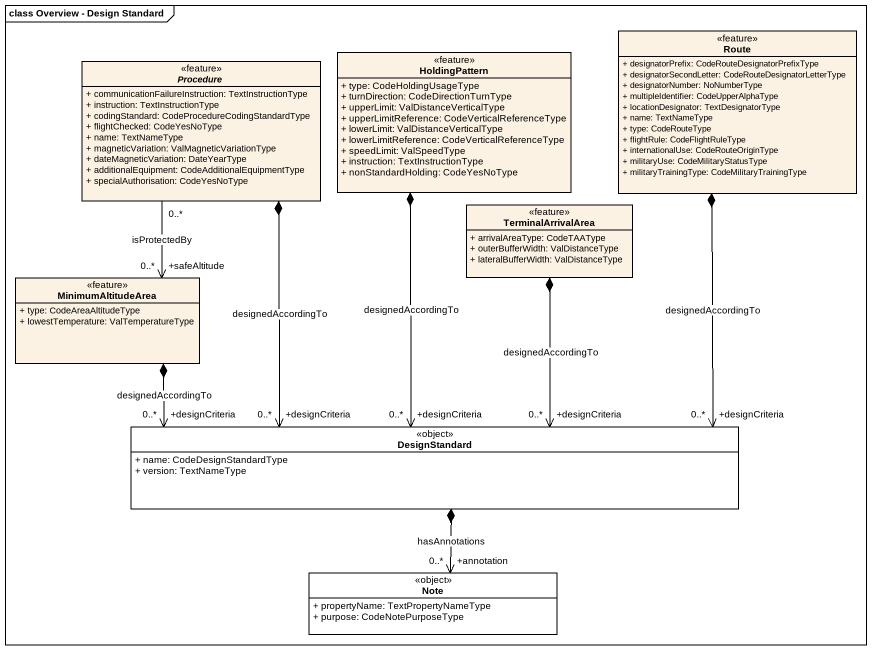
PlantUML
@startuml
mainframe class Overview - Design Standard
hide circle
hide empty members
skinparam classAttributeIconSize 0
class Route <<feature>> {
  + designatorPrefix: CodeRouteDesignatorPrefixType
  + designatorSecondLetter: CodeRouteDesignatorLetterType
  + designatorNumber: NoNumberType
  + multipleIdentifier: CodeUpperAlphaType
  + locationDesignator: TextDesignatorType
  + name: TextNameType
  + type: CodeRouteType
  + flightRule: CodeFlightRuleType
  + internationalUse: CodeRouteOriginType
  + militaryUse: CodeMilitaryStatusType
  + militaryTrainingType: CodeMilitaryTrainingType
}
abstract class Procedure <<feature>> {
  + communicationFailureInstruction: TextInstructionType
  + instruction: TextInstructionType
  + codingStandard: CodeProcedureCodingStandardType
  + flightChecked: CodeYesNoType
  + name: TextNameType
  + magneticVariation: ValMagneticVariationType
  + dateMagneticVariation: DateYearType
  + additionalEquipment: CodeAdditionalEquipmentType
  + specialAuthorisation: CodeYesNoType
}
class HoldingPattern <<feature>> {
  + type: CodeHoldingUsageType
  + turnDirection: CodeDirectionTurnType
  + upperLimit: ValDistanceVerticalType
  + upperLimitReference: CodeVerticalReferenceType
  + lowerLimit: ValDistanceVerticalType
  + lowerLimitReference: CodeVerticalReferenceType
  + speedLimit: ValSpeedType
  + instruction: TextInstructionType
  + nonStandardHolding: CodeYesNoType
}
class TerminalArrivalArea <<feature>> {
  + arrivalAreaType: CodeTAAType
  + outerBufferWidth: ValDistanceType
  + lateralBufferWidth: ValDistanceType
}
class MinimumAltitudeArea <<feature>> {
  + type: CodeAreaAltitudeType
  + lowestTemperature: ValTemperatureType
}
class DesignStandard <<object>> #FFFFFF {
  + name: CodeDesignStandardType
  + version: TextNameType
}
class "Note" as Note_ <<object>> #FFFFFF {
  + propertyName: TextPropertyNameType
  + purpose: CodeNotePurposeType
}
Route *--> "+designCriteria\n0..*" DesignStandard : designedAccordingTo
Procedure "0..*" --> "+safeAltitude\n0..*" MinimumAltitudeArea : isProtectedBy
Procedure *--> "+designCriteria\n0..*" DesignStandard : designedAccordingTo
HoldingPattern *--> "+designCriteria\n0..*" DesignStandard : designedAccordingTo
TerminalArrivalArea *--> "+designCriteria\n0..*" DesignStandard : designedAccordingTo
MinimumAltitudeArea *-right-> "+designCriteria\n0..*" DesignStandard : designedAccordingTo
DesignStandard *--> "+annotation\n0..*" Note_ : hasAnnotations
@enduml
